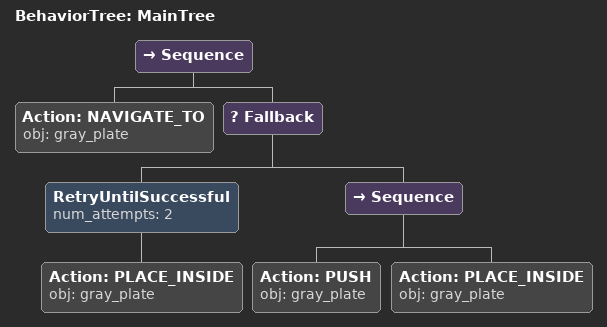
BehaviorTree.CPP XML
<root main_tree_to_execute="MainTree">
  <BehaviorTree ID="MainTree">
    <Sequence>
      <!-- Navigate to gray_plate -->
      <Action ID="NAVIGATE_TO" obj="gray_plate" />
      <!-- Fallback: if PLACE_INSIDE gray_plate fails, try alternative to reposition -->
      <Fallback>
        <!-- Retry PLACE_INSIDE gray_plate up to 2 attempts -->
        <RetryUntilSuccessful num_attempts="2">
          <!-- Place inside gray_plate -->
          <Action ID="PLACE_INSIDE" obj="gray_plate" />
        </RetryUntilSuccessful>
        <Sequence>
          <!-- Push gray_plate forward toward front edge of table -->
          <Action ID="PUSH" obj="gray_plate" />
          <!-- Place inside gray_plate -->
          <Action ID="PLACE_INSIDE" obj="gray_plate" />
        </Sequence>
      </Fallback>

    </Sequence>
  </BehaviorTree>
</root>
